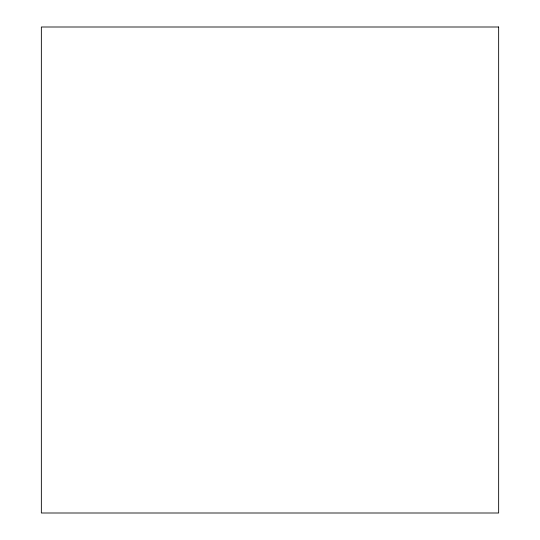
<?xml version="1.0" encoding="UTF-8"?>
<svg xmlns="http://www.w3.org/2000/svg" width="540" height="540" viewBox="0 0 540 540"><rect width="100%" height="100%" fill="white"/><g stroke="black" fill="none" stroke-linecap="round" stroke-linejoin="round"><path stroke-width="0.81" d="M498.65 27L41.351 27L41.351 513L498.65 513L498.65 27"/></g></svg>
